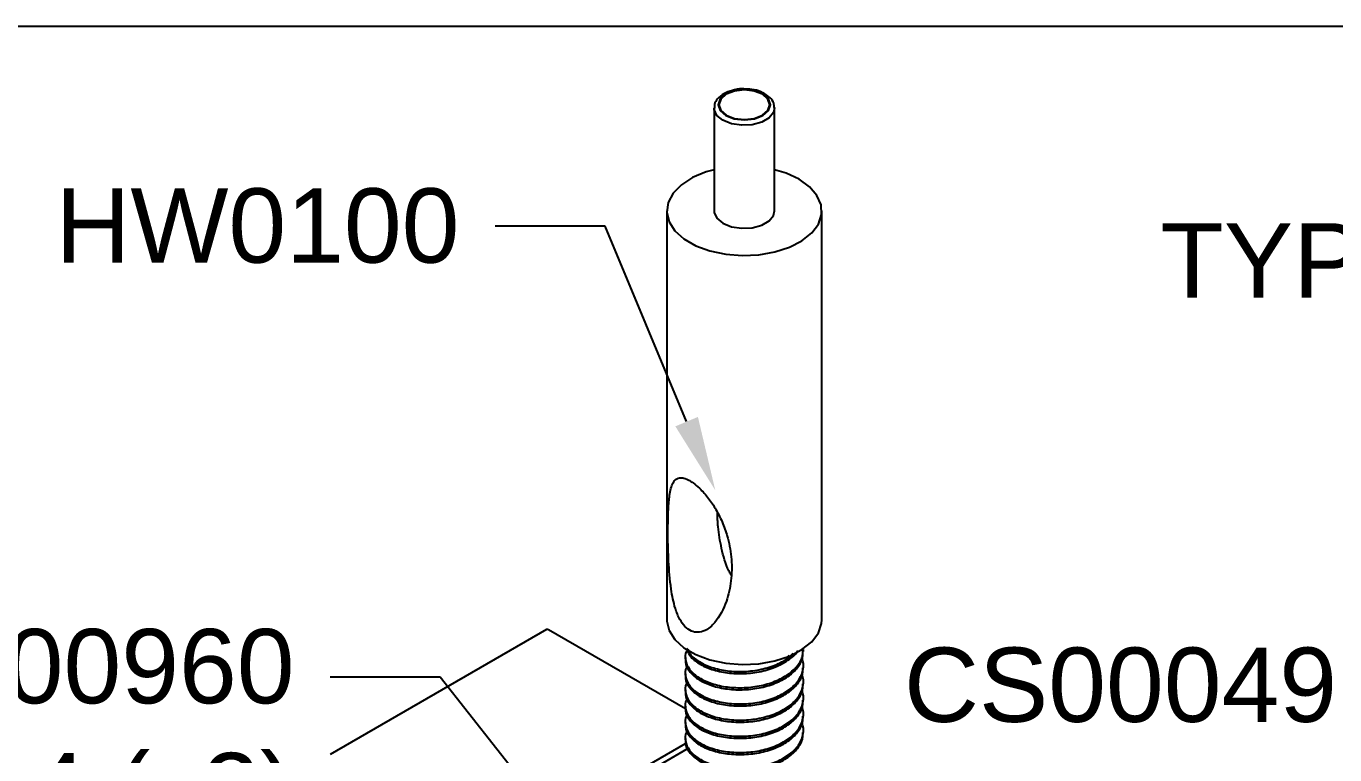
# Model space of a CAD drawing. Header units: inches. Extents: x -0.57 to 7.44, y -7.57 to 0.
# Drawn here: x 1.101 to 4.402, y -1.838 to 0 of the extents above; entities that cross this region are included whole.
import ezdxf
from ezdxf import colors
from ezdxf.entities.mleader import LeaderData, LeaderLine
from ezdxf.math import Vec2, Vec3

# ---------------------------------------------------------------- set-up
doc = ezdxf.new("R2010")
doc.units = ezdxf.units.IN
doc.header["$LTSCALE"] = 0.5
doc.header["$MEASUREMENT"] = 0
for name, color, linetype in [('FAB DWG', 221, 'CONTINUOUS'), ('Hardware', 242, 'CONTINUOUS'), ('Housing', 150, 'CONTINUOUS')]:
    doc.layers.add(name, color=color, linetype=linetype)
doc.layers.add('Text-Unprinted', color=131, linetype='CONTINUOUS', plot=False)
doc.styles.add('LSAD_Standard', font='arial.ttf')

msp = doc.modelspace()

# ---------------------------------------------------------------- linework, layer by layer
at = {"layer": 'Hardware', "transparency": 16777216}
for p, q in [((2.8363, -0.2063), (2.8363, -0.4659)), ((2.9888, -0.2053), (2.9888, -0.2063)), ((2.9888, -0.4659), (2.9888, -0.2063)), ((2.7173, -0.4659), (2.7173, -1.4972)), ((3.1078, -1.4972), (3.1078, -0.4659)), ((3.0614, -1.7815), (3.0614, -1.7764)), ((2.7638, -1.7968), (2.7638, -1.8019))]:
    msp.add_line(p, q, dxfattribs=at)
at = {"layer": 'Hardware', "transparency": 16777216, "flags": 128}
for points in [[(2.9594, -0.1711), (2.9379, -0.1628), (2.9126, -0.1599), (2.8872, -0.1628), (2.8657, -0.1711), (2.8514, -0.1835), (2.8463, -0.1981), (2.8514, -0.2127), (2.8657, -0.2252), (2.8872, -0.2334), (2.9126, -0.2364), (2.9379, -0.2334), (2.9594, -0.2252), (2.9738, -0.2127), (2.9788, -0.1981), (2.9738, -0.1835), (2.9594, -0.1711)], [(2.9582, -0.1718), (2.9373, -0.1637), (2.9126, -0.1609), (2.8879, -0.1637), (2.867, -0.1718), (2.853, -0.1839), (2.8481, -0.1981), (2.853, -0.2124), (2.867, -0.2244), (2.8879, -0.2325), (2.9126, -0.2353), (2.9373, -0.2325), (2.9582, -0.2244), (2.9722, -0.2124), (2.9771, -0.1981), (2.9722, -0.1839), (2.9582, -0.1718)], [(2.9888, -0.2063), (2.9862, -0.2177), (2.975, -0.2315), (2.9563, -0.2423), (2.9323, -0.2488), (2.9059, -0.2501), (2.8803, -0.2462), (2.8587, -0.2374), (2.8435, -0.2249), (2.8366, -0.2101), (2.8363, -0.2065)], [(2.8363, -0.3622), (2.8165, -0.3678), (2.7822, -0.382), (2.754, -0.4002), (2.7332, -0.4214), (2.7208, -0.4447), (2.7174, -0.469), (2.7231, -0.4931), (2.7377, -0.516), (2.7604, -0.5366), (2.7902, -0.5538), (2.8258, -0.5669), (2.8655, -0.5753), (2.9073, -0.5786), (2.9494, -0.5766), (2.9897, -0.5695), (3.0265, -0.5575), (3.0579, -0.5412), (3.0825, -0.5214), (3.0992, -0.499), (3.1072, -0.4751), (3.106, -0.4507), (3.0958, -0.4271), (3.0771, -0.4052), (3.0506, -0.3862), (3.0506, -0.3862)], [(3.0506, -0.3862), (3.0177, -0.371), (2.9888, -0.3622)], [(2.8363, -0.4659), (2.8366, -0.4698), (2.8435, -0.4845), (2.8587, -0.4971), (2.8803, -0.5058), (2.9059, -0.5098), (2.9323, -0.5085), (2.9563, -0.502), (2.975, -0.4912), (2.9862, -0.4773), (2.9888, -0.4659)], [(2.7173, -1.4972), (2.7174, -1.5003), (2.7231, -1.5244), (2.7377, -1.5473), (2.7604, -1.5678), (2.7902, -1.5851), (2.8258, -1.5982), (2.8655, -1.6066), (2.9073, -1.6099), (2.9494, -1.6079), (2.9897, -1.6008), (3.0265, -1.5888), (3.0579, -1.5725), (3.0825, -1.5527), (3.0992, -1.5303), (3.1072, -1.5064), (3.1078, -1.4972)]]:
    msp.add_lwpolyline(points, dxfattribs=at)
at = {"layer": 'Hardware', "transparency": 16777216}
for points, knots in [([(2.9115, -0.1584), (2.9098, -0.1583), (2.8998, -0.1577), (2.8817, -0.1614), (2.8601, -0.1696), (2.845, -0.182), (2.8367, -0.1952), (2.8372, -0.2035), (2.8374, -0.2065)], [0, 0, 0, 0, 0.043899, 0.259775, 0.477677, 0.69965, 0.890683, 1, 1, 1, 1]), ([(2.9644, -0.1706), (2.961, -0.1688), (2.9512, -0.1638), (2.933, -0.1587), (2.9181, -0.1585), (2.9115, -0.1584)], [0, 0, 0, 0, 0.2285898, 0.6582946, 1, 1, 1, 1]), ([(2.9878, -0.2052), (2.9877, -0.2015), (2.9874, -0.1925), (2.9786, -0.1803), (2.969, -0.1737), (2.9644, -0.1706)], [0, 0, 0, 0, 0.2655481, 0.6506815, 1, 1, 1, 1]), ([(2.7745, -1.1462), (2.7696, -1.1438), (2.7597, -1.1389), (2.7462, -1.1383), (2.7326, -1.1472), (2.7249, -1.1721), (2.7211, -1.2089), (2.7195, -1.2646), (2.7201, -1.3356), (2.7257, -1.4117), (2.7356, -1.4626), (2.7482, -1.4949), (2.7623, -1.5153), (2.7782, -1.5267), (2.7962, -1.5301), (2.8176, -1.5242), (2.8458, -1.4993), (2.8683, -1.4545), (2.8806, -1.3993), (2.8818, -1.3454), (2.8736, -1.2971), (2.8594, -1.2549), (2.8431, -1.2215), (2.8232, -1.1911), (2.8029, -1.1678), (2.7856, -1.1531), (2.7774, -1.148), (2.7745, -1.1462)], [0, 0, 0, 0, 0.01917, 0.038249, 0.069609, 0.124979, 0.175322, 0.225601, 0.326886, 0.392708, 0.436805, 0.46362, 0.484552, 0.505627, 0.523811, 0.548022, 0.585761, 0.656123, 0.714247, 0.772408, 0.830704, 0.869752, 0.908708, 0.939139, 0.969823, 0.989308, 1, 1, 1, 1]), ([(2.8792, -1.3846), (2.8773, -1.3811), (2.8653, -1.3593), (2.8547, -1.3169), (2.8457, -1.2678), (2.845, -1.2389), (2.8447, -1.227)], [0, 0, 0, 0, 0.067478, 0.416015, 0.759048, 1, 1, 1, 1]), ([(2.7688, -1.5738), (2.7681, -1.5747), (2.7624, -1.5826), (2.763, -1.5996), (2.7719, -1.622), (2.7938, -1.642), (2.8253, -1.6576), (2.8641, -1.6671), (2.907, -1.6697), (2.9504, -1.6652), (2.9904, -1.6535), (3.0243, -1.6357), (3.0482, -1.6129), (3.0608, -1.5909), (3.0601, -1.577), (3.0599, -1.5722)], [0, 0, 0, 0, 0.0111517, 0.0958344, 0.1818976, 0.2681951, 0.3527627, 0.4392724, 0.5249543, 0.6099287, 0.6965758, 0.7814746, 0.8672454, 0.953718, 1, 1, 1, 1]), ([(2.7647, -1.6003), (2.7645, -1.6016), (2.7632, -1.6107), (2.7728, -1.6272), (2.7935, -1.6471), (2.8254, -1.6627), (2.8641, -1.6722), (2.907, -1.6748), (2.9504, -1.6703), (2.9904, -1.6586), (3.0243, -1.6408), (3.0482, -1.618), (3.0608, -1.5959), (3.0601, -1.5821), (3.0599, -1.5773)], [0, 0, 0, 0, 0.016466, 0.110071, 0.203932, 0.295911, 0.390002, 0.483193, 0.575614, 0.669855, 0.762194, 0.855482, 0.949532, 1, 1, 1, 1]), ([(2.7666, -1.5689), (2.7685, -1.5747), (2.773, -1.5881), (2.794, -1.6062), (2.8252, -1.6219), (2.8641, -1.6313), (2.907, -1.634), (2.9503, -1.6295), (2.9907, -1.6178), (3.0234, -1.5998), (3.0429, -1.5846), (3.0474, -1.5753), (3.0477, -1.5746)], [0, 0, 0, 0, 0.086023, 0.199889, 0.311473, 0.42562, 0.538674, 0.650795, 0.765123, 0.877144, 0.990316, 1, 1, 1, 1]), ([(2.77, -1.5715), (2.7711, -1.5746), (2.775, -1.5853), (2.7942, -1.6011), (2.8252, -1.6168), (2.8641, -1.6262), (2.9069, -1.6289), (2.9504, -1.6244), (2.9902, -1.6125), (3.02, -1.5979), (3.0316, -1.586), (3.0358, -1.5818)], [0, 0, 0, 0, 0.052423, 0.17887, 0.302783, 0.429541, 0.555086, 0.679594, 0.806554, 0.930951, 1, 1, 1, 1]), ([(3.0614, -1.5773), (3.0614, -1.5765), (3.0614, -1.5748), (3.0614, -1.5731), (3.0614, -1.5722)], [0, 0, 0, 0, 0.499648, 1, 1, 1, 1]), ([(2.7688, -1.6146), (2.7681, -1.6155), (2.7624, -1.6235), (2.763, -1.6405), (2.7719, -1.6629), (2.7938, -1.6828), (2.8253, -1.6984), (2.8641, -1.7079), (2.907, -1.7105), (2.9504, -1.706), (2.9905, -1.6943), (3.0241, -1.6765), (3.0488, -1.6537), (3.0609, -1.6279), (3.0636, -1.6077), (3.0585, -1.5975), (3.0576, -1.5956)], [0, 0, 0, 0, 0.010553, 0.090692, 0.172138, 0.253805, 0.333835, 0.415703, 0.496787, 0.577202, 0.6592, 0.739543, 0.820712, 0.902545, 0.982562, 1, 1, 1, 1]), ([(2.7638, -1.5927), (2.7638, -1.5935), (2.7638, -1.5952), (2.7638, -1.5969), (2.7638, -1.5978)], [0, 0, 0, 0, 0.500352, 1, 1, 1, 1]), ([(3.0069, -1.6075), (3.0129, -1.6029), (3.0211, -1.5965), (3.0244, -1.5888), (3.0253, -1.5866)], [0, 0, 0, 0, 0.7252682, 1, 1, 1, 1]), ([(3.0614, -1.6182), (3.0614, -1.6173), (3.0614, -1.6157), (3.0614, -1.6139), (3.0614, -1.6131)], [0, 0, 0, 0, 0.499718, 1, 1, 1, 1]), ([(2.7688, -1.6554), (2.7681, -1.6564), (2.7624, -1.6643), (2.763, -1.6813), (2.7719, -1.7037), (2.7938, -1.7236), (2.8253, -1.7392), (2.8641, -1.7487), (2.907, -1.7514), (2.9504, -1.7469), (2.9905, -1.7351), (3.0241, -1.7174), (3.0488, -1.6946), (3.0609, -1.6687), (3.0636, -1.6486), (3.0585, -1.6383), (3.0576, -1.6364)], [0, 0, 0, 0, 0.0105533, 0.0906922, 0.1721376, 0.2538047, 0.3338347, 0.4157025, 0.4967871, 0.5772021, 0.6591999, 0.7395433, 0.820712, 0.9025448, 0.9825618, 1, 1, 1, 1]), ([(2.7638, -1.6335), (2.7638, -1.6343), (2.7638, -1.636), (2.7638, -1.6377), (2.7638, -1.6386)], [0, 0, 0, 0, 0.500282, 1, 1, 1, 1]), ([(2.7647, -1.6411), (2.7645, -1.6425), (2.7632, -1.6515), (2.7728, -1.668), (2.7935, -1.6879), (2.8254, -1.7035), (2.8641, -1.713), (2.907, -1.7157), (2.9504, -1.7111), (2.9904, -1.6994), (3.0243, -1.6816), (3.0482, -1.6589), (3.0608, -1.6368), (3.0601, -1.623), (3.0599, -1.6181)], [0, 0, 0, 0, 0.016466, 0.11007, 0.20393, 0.295908, 0.389998, 0.483188, 0.575609, 0.669849, 0.762187, 0.855474, 0.949523, 1, 1, 1, 1]), ([(2.7688, -1.6963), (2.7681, -1.6972), (2.7624, -1.7051), (2.763, -1.7221), (2.7719, -1.7445), (2.7938, -1.7645), (2.8253, -1.7801), (2.8641, -1.7895), (2.907, -1.7922), (2.9504, -1.7877), (2.9905, -1.776), (3.0241, -1.7582), (3.0488, -1.7354), (3.0609, -1.7096), (3.0636, -1.6894), (3.0585, -1.6791), (3.0576, -1.6773)], [0, 0, 0, 0, 0.010553, 0.090692, 0.172138, 0.253805, 0.333835, 0.415703, 0.496787, 0.577202, 0.6592, 0.739543, 0.820712, 0.902545, 0.982562, 1, 1, 1, 1]), ([(2.7638, -1.6743), (2.7638, -1.6752), (2.7638, -1.6768), (2.7638, -1.6786), (2.7638, -1.6794)], [0, 0, 0, 0, 0.500211, 1, 1, 1, 1]), ([(2.7647, -1.6819), (2.7645, -1.6833), (2.7632, -1.6923), (2.7728, -1.7088), (2.7935, -1.7287), (2.8254, -1.7443), (2.8641, -1.7538), (2.907, -1.7565), (2.9504, -1.752), (2.9904, -1.7403), (3.0243, -1.7225), (3.0482, -1.6997), (3.0608, -1.6776), (3.0601, -1.6638), (3.0599, -1.659)], [0, 0, 0, 0, 0.016466, 0.110069, 0.203928, 0.295905, 0.389995, 0.483184, 0.575603, 0.669842, 0.76218, 0.855465, 0.949515, 1, 1, 1, 1]), ([(3.0614, -1.659), (3.0614, -1.6582), (3.0614, -1.6565), (3.0614, -1.6548), (3.0614, -1.6539)], [0, 0, 0, 0, 0.499789, 1, 1, 1, 1]), ([(2.7638, -1.7151), (2.7638, -1.716), (2.7638, -1.7177), (2.7638, -1.7194), (2.7638, -1.7202)], [0, 0, 0, 0, 0.500141, 1, 1, 1, 1]), ([(2.7647, -1.7228), (2.7645, -1.7241), (2.7632, -1.7332), (2.7728, -1.7497), (2.7935, -1.7696), (2.8254, -1.7852), (2.8641, -1.7946), (2.907, -1.7973), (2.9504, -1.7928), (2.9904, -1.7811), (3.0243, -1.7633), (3.0482, -1.7405), (3.0608, -1.7184), (3.0601, -1.7046), (3.0599, -1.6998)], [0, 0, 0, 0, 0.0164654, 0.1100684, 0.2039261, 0.2959024, 0.3899909, 0.4831792, 0.575598, 0.6698359, 0.7621724, 0.8554574, 0.9495056, 1, 1, 1, 1]), ([(3.0614, -1.6998), (3.0614, -1.699), (3.0614, -1.6973), (3.0614, -1.6956), (3.0614, -1.6947)], [0, 0, 0, 0, 0.499859, 1, 1, 1, 1]), ([(2.7688, -1.7371), (2.7681, -1.738), (2.7624, -1.746), (2.763, -1.7629), (2.7719, -1.7854), (2.7938, -1.8053), (2.8253, -1.8209), (2.8641, -1.8304), (2.907, -1.833), (2.9504, -1.8285), (2.9905, -1.8168), (3.0241, -1.799), (3.0488, -1.7762), (3.0609, -1.7504), (3.0636, -1.7302), (3.0585, -1.7199), (3.0576, -1.7181)], [0, 0, 0, 0, 0.010553, 0.090692, 0.172138, 0.253805, 0.333835, 0.415703, 0.496787, 0.577202, 0.6592, 0.739543, 0.820712, 0.902545, 0.982562, 1, 1, 1, 1]), ([(2.7647, -1.7636), (2.7645, -1.765), (2.7632, -1.774), (2.7728, -1.7905), (2.7935, -1.8104), (2.8254, -1.826), (2.8641, -1.8355), (2.907, -1.8381), (2.9504, -1.8336), (2.9904, -1.8219), (3.0243, -1.8041), (3.0482, -1.7814), (3.0608, -1.7593), (3.0601, -1.7454), (3.0599, -1.7406)], [0, 0, 0, 0, 0.016465, 0.110067, 0.203924, 0.2959, 0.389987, 0.483175, 0.575593, 0.66983, 0.762165, 0.855449, 0.949497, 1, 1, 1, 1]), ([(3.0614, -1.7407), (3.0614, -1.7398), (3.0614, -1.7381), (3.0614, -1.7364), (3.0614, -1.7356)], [0, 0, 0, 0, 0.49993, 1, 1, 1, 1]), ([(2.7688, -1.7779), (2.7681, -1.7789), (2.7624, -1.7868), (2.763, -1.8038), (2.7719, -1.8262), (2.7938, -1.8461), (2.8253, -1.8617), (2.8641, -1.8712), (2.907, -1.8739), (2.9504, -1.8693), (2.9905, -1.8576), (3.0241, -1.8398), (3.0488, -1.8171), (3.0609, -1.7912), (3.0636, -1.7711), (3.0585, -1.7608), (3.0576, -1.7589)], [0, 0, 0, 0, 0.0105533, 0.0906922, 0.1721376, 0.2538047, 0.3338347, 0.4157025, 0.4967871, 0.5772021, 0.6591999, 0.7395433, 0.820712, 0.9025448, 0.9825618, 1, 1, 1, 1]), ([(2.7638, -1.756), (2.7638, -1.7568), (2.7638, -1.7585), (2.7638, -1.7602), (2.7638, -1.7611)], [0, 0, 0, 0, 0.50007, 1, 1, 1, 1]), ([(2.7647, -1.8044), (2.7645, -1.8058), (2.7632, -1.8148), (2.7728, -1.8313), (2.7935, -1.8512), (2.8254, -1.8668), (2.8641, -1.8763), (2.907, -1.879), (2.9504, -1.8744), (2.9904, -1.8627), (3.0243, -1.8449), (3.0482, -1.8222), (3.0608, -1.8001), (3.0601, -1.7863), (3.0599, -1.7814)], [0, 0, 0, 0, 0.016465, 0.110066, 0.203922, 0.295897, 0.389984, 0.48317, 0.575587, 0.669823, 0.762158, 0.855441, 0.949488, 1, 1, 1, 1])]:
    msp.add_open_spline(points, degree=3, knots=knots, dxfattribs=at)
at = {"layer": 'Housing', "linetype": 'Continuous', "lineweight": 25, "transparency": 16777216}
for p, q in [((2.4136, -1.522), (1.8682, -1.8368)), ((2.7644, -1.7222), (2.4186, -1.5225)), ((1.0709, -2.7865), (2.7643, -1.8093)), ((1.0836, -2.7955), (2.7686, -1.8231))]:
    msp.add_line(p, q, dxfattribs=at)
msp.add_arc((2.4156, -1.5266), 0.00503, 54.3824, 114.3071, dxfattribs=at)
at = {"layer": 'Text-Unprinted', "ltscale": 0.5, "transparency": 16777216}
msp.add_lwpolyline([(0, 0), (7.4385, 0), (7.4385, -7.5729), (0, -7.5729)], close=True, dxfattribs=at)

# ---------------------------------------------------------------- leaders
at = {"layer": 'FAB DWG', "ltscale": 0.5, "transparency": 16777216}
ml = msp.add_multileader_mtext('Standard', dxfattribs=at)
ml.set_content('\\A1;10-24 x {\\H0.7x;\\S1/4;}" PAN\\PTYPE F (HW00090)', color=256, style='LSAD_Standard')
ml.set_leader_properties()
ml.build(insert=Vec2(0, 0))
ml.multileader.update_dxf_attribs({"text_left_attachment_type": 2, "dogleg_length": 0.36, "arrow_head_size": 0.1875})
ctx = ml.context
ctx.base_point, ctx.char_height, ctx.arrow_head_size, ctx.landing_gap_size, ctx.plane_origin = Vec3(3.8873, -0.4271), 0.1875, 0.1875, 0.09, Vec3(9.5693, 14.2832)
ctx.left_attachment, ctx.text_align_type = 2, 2
notes = []
notes.append((ctx, [(1, (1, 1, 0), (6.6578, -0.2408), (-1, 0), 0.2772, [(1, [(5.8733, -2.3267)], 0, [])])]))
ctx.mtext.insert, ctx.mtext.width, ctx.mtext.defined_height, ctx.mtext.alignment, ctx.mtext.flow_direction = Vec3(6.2906, -0.1195), 2.351815, 0.6491, 3, 5
ml = msp.add_multileader_mtext('Standard', dxfattribs=at)
ml.set_content('\\A1;HW0100', color=256, style='LSAD_Standard')
ml.set_leader_properties()
ml.build(insert=Vec2(0, 0))
ml.multileader.update_dxf_attribs({"text_left_attachment_type": 2, "dogleg_length": 0.36, "arrow_head_size": 0.1875})
ctx = ml.context
ctx.base_point, ctx.char_height, ctx.arrow_head_size, ctx.landing_gap_size, ctx.plane_origin = Vec3(1.1185, -0.5048), 0.1875, 0.1875, 0.09, Vec3(1.5923, 14.9157)
ctx.left_attachment, ctx.text_align_type = 2, 2
notes.append((ctx, [(1, (1, 1, 0), (2.5613, -0.5044), (-1, 0), 0.2772, [(0, [(2.8393, -1.1705)], 0, [])])]))
ctx.mtext.insert, ctx.mtext.width, ctx.mtext.defined_height, ctx.mtext.alignment, ctx.mtext.flow_direction = Vec3(2.1941, -0.409), 2.351815, 0.6491, 3, 5
ml = msp.add_multileader_mtext('Standard', dxfattribs=at)
ml.set_content('\\A1;BK00960\\PHW00814 (x2)', color=256, style='LSAD_Standard')
ml.set_leader_properties()
ml.build(insert=Vec2(0, 0))
ml.multileader.update_dxf_attribs({"text_left_attachment_type": 2, "dogleg_length": 0.36, "arrow_head_size": 0.1875})
ctx = ml.context
ctx.base_point, ctx.char_height, ctx.arrow_head_size, ctx.landing_gap_size, ctx.plane_origin = Vec3(0.03, -1.8), 0.1875, 0.1875, 0.09, Vec3(0.3816, 12.976)
ctx.left_attachment, ctx.text_align_type = 2, 2
notes.append((ctx, [(1, (1, 1, 0), (2.1454, -1.6417), (-1, 0), 0.2772, [(0, [(2.7287, -2.3818)], 0, [])])]))
ctx.mtext.insert, ctx.mtext.width, ctx.mtext.defined_height, ctx.mtext.alignment, ctx.mtext.flow_direction = Vec3(1.7782, -1.5204), 2.351815, 0.6491, 3, 5
ml = msp.add_multileader_mtext('Standard', dxfattribs=at)
ml.set_content('\\A1;CS00049', color=256, style='LSAD_Standard')
ml.set_leader_properties()
ml.build(insert=Vec2(0, 0))
ml.multileader.update_dxf_attribs({"text_left_attachment_type": 2, "dogleg_length": 0.36, "arrow_head_size": 0.1875})
ctx = ml.context
ctx.base_point, ctx.char_height, ctx.arrow_head_size, ctx.landing_gap_size, ctx.plane_origin = Vec3(3.2497, -1.6642), 0.1875, 0.1875, 0.09, Vec3(3.8056, 13.7575)
ctx.left_attachment, ctx.text_align_type = 2, 2
notes.append((ctx, [(1, (1, 1, 0), (4.7746, -1.6626), (-1, 0), 0.2772, [(0, [(5.3732, -1.9445)], 0, [])])]))
ctx.mtext.insert, ctx.mtext.width, ctx.mtext.defined_height, ctx.mtext.alignment, ctx.mtext.flow_direction = Vec3(4.4074, -1.5673), 2.351815, 0.6491, 3, 5
for ctx, leaders in notes:
    for number, flags, end, landing, length, lines in leaders:
        leader = LeaderData()
        leader.index, (leader.has_last_leader_line, leader.has_dogleg_vector, leader.attachment_direction) = number, flags
        leader.last_leader_point, leader.dogleg_vector, leader.dogleg_length = Vec3(end), Vec3(landing), length
        for number, points, colour, breaks in lines:
            line = LeaderLine()
            line.index, line.vertices, line.color, line.breaks = number, Vec3.list(points), colors.encode_raw_color(colour), breaks
            leader.lines.append(line)
        ctx.leaders.append(leader)

doc.saveas('drawing.dxf')
